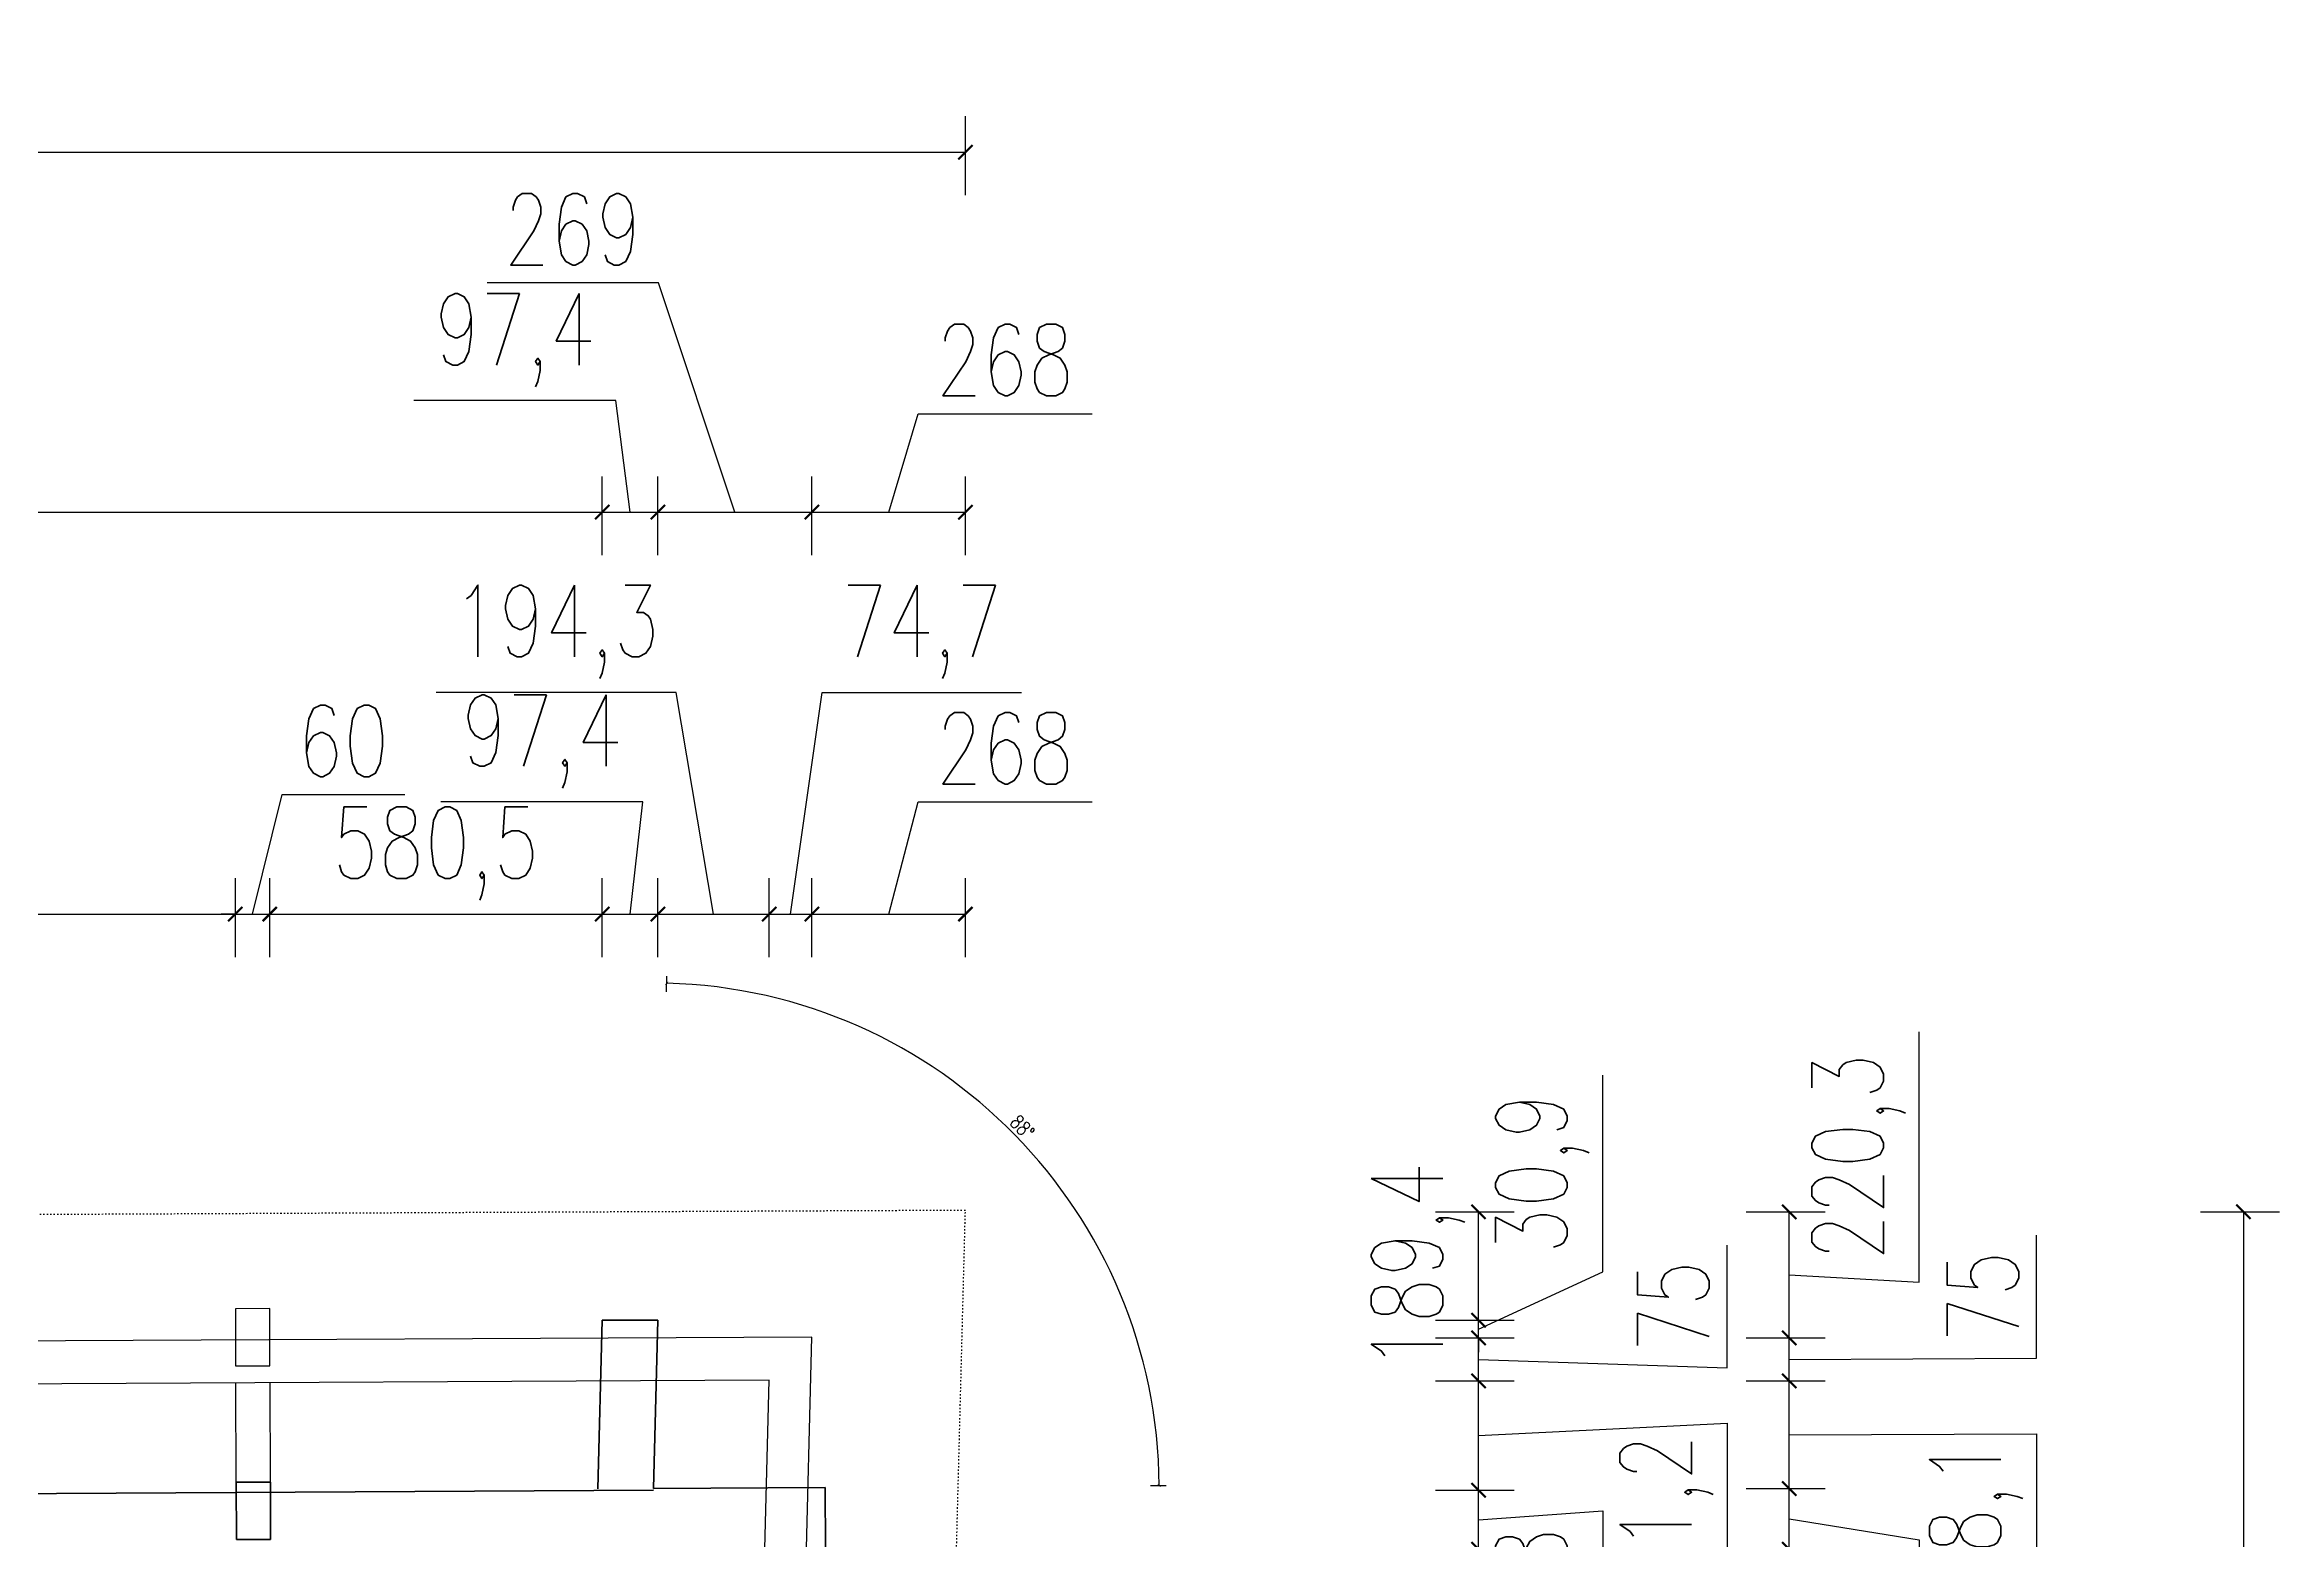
# Model space of a CAD drawing. Header units: millimetres. Extents: x -324080 to 120693, y -32448 to 53734.
# Drawn here: x -184555 to -180653, y 211 to 2823 of the extents above; entities that cross this region are included whole.
import ezdxf

# ---------------------------------------------------------------- set-up
doc = ezdxf.new("R2010")
doc.units = ezdxf.units.MM
doc.linetypes.add('ACAD_ISO03W100', pattern=[30, 12, -18])
for name, color, linetype, lineweight in [('przekrój', 6, 'Continuous', 50), ('wymiary', 253, 'Continuous', 5), ('ściany', 5, 'Continuous', 50)]:
    doc.layers.add(name, color=color, linetype=linetype, lineweight=lineweight)
doc.layers.add('przerywana', color=7, linetype='ACAD_ISO03W100')
doc.styles.add('Opisowy', font='simplex.shx', dxfattribs={"width": 0.75, "height": 2.5})
doc.dimstyles.new('Opisowy', dxfattribs={"dimscale": 0, "dimtxt": 2.5, "dimasz": 0.5, "dimexe": 1.25, "dimexo": 0.625, "dimtad": 1, "dimdec": 1, "dimtxsty": 'Opisowy', "dimblk": 'ARCHTICK', "dimcen": 1, "dimadec": 0, "dimazin": 0, "dimtfac": 1, "dimtdec": 1, "dimtmove": 0, "dimatfit": 3, "dimfxl": 1.5, "dimfxlon": 1, "dimarcsym": 0})

# ---------------------------------------------------------------- blocks, each defined once
blk = doc.blocks.new('_ArchTick')
at = {"color": 0, "linetype": 'ByBlock', "const_width": 0.15}
blk.add_lwpolyline([(-0.5, -0.5), (0.5, 0.5)], dxfattribs=at)
blk = doc.blocks.new('*D1112')
at = {"layer": 'Defpoints', "color": 0, "transparency": 16777216}
for p in [(-182725.2, 739.4), (-183484.3, 595.5), (-183491.9, 301.5), (-183491.9, 301.5), (-183192.1, 303.3)]:
    blk.add_point(p, dxfattribs=at)
at = {"layer": 'wymiary', "color": 0, "lineweight": -2, "transparency": 16777216}
for p, q in [((-183469.3, 1169.2), (-183468.6, 1196.7)), ((-182624, 306.6), (-182596.5, 306.8))]:
    blk.add_line(p, q, dxfattribs=at)
blk.add_arc((-183491.9, 301.5), 883, 0.3359, 88.5089, dxfattribs=at)
at = {"layer": 'wymiary', "color": 0, "lineweight": -2, "transparency": 16777216, "xscale": 5, "yscale": 5, "zscale": 5}
for p, rotation in [((-183469, 1184.2), 178.5089385643612), ((-182609, 306.7), 270.3358772633446)]:
    blk.add_blockref('_ArchTick', p, dxfattribs=dict(at, rotation=rotation))
at = {"layer": 'wymiary', "color": 0, "transparency": 16777216, "insert": (-182847.9, 932.7), "char_height": 25, "attachment_point": 5, "rotation": 314.4224, "style": 'Opisowy'}
blk.add_mtext('88°', dxfattribs=at)
blk = doc.blocks.new('*D1681')
at = {"layer": 'Defpoints', "color": 0, "transparency": 16777216}
for p in [(-183492, 298.4), (-182051.2, 298.4), (-183494.7, 195.6)]:
    blk.add_point(p, dxfattribs=at)
at = {"layer": 'wymiary', "color": 0, "lineweight": -2, "transparency": 16777216}
for p, q in [((-182126.2, 298.4), (-181988.7, 298.4)), ((-182051.2, 195.6), (-182051.2, 298.4)), ((-182051.2, 247), (-181834.1, 262.4)), ((-181834.1, 262.4), (-181834.1, -157.2)), ((-182126.2, 195.6), (-181988.7, 195.6))]:
    blk.add_line(p, q, dxfattribs=at)
at = {"layer": 'wymiary', "color": 0, "lineweight": -2, "transparency": 16777216, "xscale": 25, "yscale": 25, "zscale": 25}
for p, rotation in [((-182051.2, 298.4), 90), ((-182051.2, 195.6), 270)]:
    blk.add_blockref('_ArchTick', p, dxfattribs=dict(at, rotation=rotation))
at = {"layer": 'wymiary', "color": 0, "transparency": 16777216, "insert": (-181939.8, 52.6), "char_height": 125, "attachment_point": 5, "rotation": 90, "style": 'Opisowy'}
blk.add_mtext('102,8', dxfattribs=at)
blk = doc.blocks.new('*D1682')
at = {"layer": 'Defpoints', "color": 0, "transparency": 16777216}
for p in [(-183487, 489.6), (-182051.2, 489.6), (-183492, 298.4)]:
    blk.add_point(p, dxfattribs=at)
at = {"layer": 'wymiary', "color": 0, "lineweight": -2, "transparency": 16777216}
for p, q in [((-182126.2, 489.6), (-181988.7, 489.6)), ((-182051.2, 298.4), (-182051.2, 489.6)), ((-182051.2, 394), (-181617, 415.5)), ((-181617, 415.5), (-181617, 13.7)), ((-182126.2, 298.4), (-181988.7, 298.4))]:
    blk.add_line(p, q, dxfattribs=at)
at = {"layer": 'wymiary', "color": 0, "lineweight": -2, "transparency": 16777216, "xscale": 25, "yscale": 25, "zscale": 25}
for p, rotation in [((-182051.2, 489.6), 90), ((-182051.2, 298.4), 270)]:
    blk.add_blockref('_ArchTick', p, dxfattribs=dict(at, rotation=rotation))
at = {"layer": 'wymiary', "color": 0, "transparency": 16777216, "insert": (-181722.7, 214.6), "char_height": 125, "attachment_point": 5, "rotation": 90, "style": 'Opisowy'}
blk.add_mtext('191,2', dxfattribs=at)
blk = doc.blocks.new('*D1683')
at = {"layer": 'Defpoints', "color": 0, "transparency": 16777216}
for p in [(-183485.1, 564.6), (-182051.2, 564.6), (-183487, 489.6)]:
    blk.add_point(p, dxfattribs=at)
at = {"layer": 'wymiary', "color": 0, "lineweight": -2, "transparency": 16777216}
for p, q in [((-181617, 512.5), (-181617, 726.8)), ((-182126.2, 564.6), (-181988.7, 564.6)), ((-182051.2, 489.6), (-182051.2, 564.6)), ((-182051.2, 527.1), (-181617, 512.5)), ((-182126.2, 489.6), (-181988.7, 489.6))]:
    blk.add_line(p, q, dxfattribs=at)
at = {"layer": 'wymiary', "color": 0, "lineweight": -2, "transparency": 16777216, "xscale": 25, "yscale": 25, "zscale": 25}
for p, rotation in [((-182051.2, 564.6), 90), ((-182051.2, 489.6), 270)]:
    blk.add_blockref('_ArchTick', p, dxfattribs=dict(at, rotation=rotation))
at = {"layer": 'wymiary', "color": 0, "transparency": 16777216, "insert": (-181710.8, 619.6), "char_height": 125, "attachment_point": 5, "rotation": 90, "style": 'Opisowy'}
blk.add_mtext('75', dxfattribs=at)
blk = doc.blocks.new('*D1684')
at = {"layer": 'Defpoints', "color": 0, "transparency": 16777216}
for p in [(-183484.3, 595.5), (-182051.2, 595.5), (-183485.1, 564.6)]:
    blk.add_point(p, dxfattribs=at)
at = {"layer": 'wymiary', "color": 0, "lineweight": -2, "transparency": 16777216}
for p, q in [((-181834.1, 679.9), (-181834.1, 1023.6)), ((-182051.2, 580.1), (-181834.1, 679.9)), ((-182126.2, 595.5), (-181988.7, 595.5)), ((-182051.2, 595.5), (-182051.2, 620.5)), ((-182051.2, 564.6), (-182051.2, 595.5)), ((-182051.2, 564.6), (-182051.2, 595.5)), ((-182126.2, 564.6), (-181988.7, 564.6)), ((-182051.2, 564.6), (-182051.2, 539.6))]:
    blk.add_line(p, q, dxfattribs=at)
at = {"layer": 'wymiary', "color": 0, "lineweight": -2, "transparency": 16777216, "xscale": 25, "yscale": 25, "zscale": 25}
for p, rotation in [((-182051.2, 595.5), 270), ((-182051.2, 564.6), 90)]:
    blk.add_blockref('_ArchTick', p, dxfattribs=dict(at, rotation=rotation))
at = {"layer": 'wymiary', "color": 0, "transparency": 16777216, "insert": (-181939.8, 851.7), "char_height": 125, "attachment_point": 5, "rotation": 90, "style": 'Opisowy'}
blk.add_mtext('30,9', dxfattribs=at)
blk = doc.blocks.new('*D1685')
at = {"layer": 'Defpoints', "color": 0, "transparency": 16777216}
for p in [(-183484.3, 784.9), (-182051.2, 784.9), (-183484.3, 595.5)]:
    blk.add_point(p, dxfattribs=at)
at = {"layer": 'wymiary', "color": 0, "lineweight": -2, "transparency": 16777216}
for p, q in [((-182126.2, 784.9), (-181988.7, 784.9)), ((-182051.2, 595.5), (-182051.2, 784.9)), ((-182126.2, 595.5), (-181988.7, 595.5))]:
    blk.add_line(p, q, dxfattribs=at)
at = {"layer": 'wymiary', "color": 0, "lineweight": -2, "transparency": 16777216, "xscale": 25, "yscale": 25, "zscale": 25}
for p, rotation in [((-182051.2, 784.9), 90), ((-182051.2, 595.5), 270)]:
    blk.add_blockref('_ArchTick', p, dxfattribs=dict(at, rotation=rotation))
at = {"layer": 'wymiary', "color": 0, "transparency": 16777216, "insert": (-182156.9, 690.2), "char_height": 125, "attachment_point": 5, "rotation": 90, "style": 'Opisowy'}
blk.add_mtext('189,4', dxfattribs=at)
blk = doc.blocks.new('*D1691')
at = {"layer": 'Defpoints', "color": 0, "transparency": 16777216}
for p in [(-183491.9, 301.5), (-181508.6, 301.5), (-183494.7, 195.6)]:
    blk.add_point(p, dxfattribs=at)
at = {"layer": 'wymiary', "color": 0, "lineweight": -2, "transparency": 16777216}
for p, q in [((-181583.6, 301.5), (-181446.1, 301.5)), ((-181508.6, 195.6), (-181508.6, 301.5)), ((-181508.6, 248.6), (-181281.6, 212)), ((-181583.6, 195.6), (-181446.1, 195.6)), ((-181281.6, 212), (-181281.6, -203.2))]:
    blk.add_line(p, q, dxfattribs=at)
at = {"layer": 'wymiary', "color": 0, "lineweight": -2, "transparency": 16777216, "xscale": 25, "yscale": 25, "zscale": 25}
for p, rotation in [((-181508.6, 301.5), 90), ((-181508.6, 195.6), 270)]:
    blk.add_blockref('_ArchTick', p, dxfattribs=dict(at, rotation=rotation))
at = {"layer": 'wymiary', "color": 0, "transparency": 16777216, "insert": (-181387.3, 4.4), "char_height": 125, "attachment_point": 5, "rotation": 90, "style": 'Opisowy'}
blk.add_mtext('105,9', dxfattribs=at)
blk = doc.blocks.new('*D1692')
at = {"layer": 'Defpoints', "color": 0, "transparency": 16777216}
for p in [(-183487, 489.6), (-181508.6, 489.6), (-183491.9, 301.5)]:
    blk.add_point(p, dxfattribs=at)
at = {"layer": 'wymiary', "color": 0, "lineweight": -2, "transparency": 16777216}
for p, q in [((-181583.6, 489.6), (-181446.1, 489.6)), ((-181508.6, 301.5), (-181508.6, 489.6)), ((-181508.6, 395.6), (-181076.6, 397.3)), ((-181076.6, 397.3), (-181076.6, 17.8)), ((-181583.6, 301.5), (-181446.1, 301.5))]:
    blk.add_line(p, q, dxfattribs=at)
at = {"layer": 'wymiary', "color": 0, "lineweight": -2, "transparency": 16777216, "xscale": 25, "yscale": 25, "zscale": 25}
for p, rotation in [((-181508.6, 489.6), 90), ((-181508.6, 301.5), 270)]:
    blk.add_blockref('_ArchTick', p, dxfattribs=dict(at, rotation=rotation))
at = {"layer": 'wymiary', "color": 0, "transparency": 16777216, "insert": (-181182.3, 207.5), "char_height": 125, "attachment_point": 5, "rotation": 90, "style": 'Opisowy'}
blk.add_mtext('188,1', dxfattribs=at)
blk = doc.blocks.new('*D1693')
at = {"layer": 'Defpoints', "color": 0, "transparency": 16777216}
for p in [(-183487, 564.6), (-181508.6, 564.6), (-183487, 489.6)]:
    blk.add_point(p, dxfattribs=at)
at = {"layer": 'wymiary', "color": 0, "lineweight": -2, "transparency": 16777216}
for p, q in [((-181076.6, 529.5), (-181076.6, 743.8)), ((-181583.6, 564.6), (-181446.1, 564.6)), ((-181508.6, 489.6), (-181508.6, 564.6)), ((-181508.6, 527.1), (-181076.6, 529.5)), ((-181583.6, 489.6), (-181446.1, 489.6))]:
    blk.add_line(p, q, dxfattribs=at)
at = {"layer": 'wymiary', "color": 0, "lineweight": -2, "transparency": 16777216, "xscale": 25, "yscale": 25, "zscale": 25}
for p, rotation in [((-181508.6, 564.6), 90), ((-181508.6, 489.6), 270)]:
    blk.add_blockref('_ArchTick', p, dxfattribs=dict(at, rotation=rotation))
at = {"layer": 'wymiary', "color": 0, "transparency": 16777216, "insert": (-181170.4, 636.7), "char_height": 125, "attachment_point": 5, "rotation": 90, "style": 'Opisowy'}
blk.add_mtext('75', dxfattribs=at)
blk = doc.blocks.new('*D1694')
at = {"layer": 'Defpoints', "color": 0, "transparency": 16777216}
for p in [(-183484.3, 784.9), (-181508.6, 784.9), (-183487, 564.6)]:
    blk.add_point(p, dxfattribs=at)
at = {"layer": 'wymiary', "color": 0, "lineweight": -2, "transparency": 16777216}
for p, q in [((-181281.6, 661.9), (-181281.6, 1099.4)), ((-181583.6, 784.9), (-181446.1, 784.9)), ((-181508.6, 564.6), (-181508.6, 784.9)), ((-181508.6, 674.8), (-181281.6, 661.9)), ((-181583.6, 564.6), (-181446.1, 564.6))]:
    blk.add_line(p, q, dxfattribs=at)
at = {"layer": 'wymiary', "color": 0, "lineweight": -2, "transparency": 16777216, "xscale": 25, "yscale": 25, "zscale": 25}
for p, rotation in [((-181508.6, 784.9), 90), ((-181508.6, 564.6), 270)]:
    blk.add_blockref('_ArchTick', p, dxfattribs=dict(at, rotation=rotation))
at = {"layer": 'wymiary', "color": 0, "transparency": 16777216, "insert": (-181387.3, 880.7), "char_height": 125, "attachment_point": 5, "rotation": 90, "style": 'Opisowy'}
blk.add_mtext('220,3', dxfattribs=at)
blk = doc.blocks.new('*D1695')
at = {"layer": 'Defpoints', "color": 0, "transparency": 16777216}
for p in [(-183479.3, 785), (-183488.3, -4891.3), (-180715.2, -4891.3)]:
    blk.add_point(p, dxfattribs=at)
at = {"layer": 'wymiary', "color": 0, "lineweight": -2, "transparency": 16777216}
for p, q in [((-180790.2, 785), (-180652.7, 785)), ((-180715.2, 785), (-180715.2, -4891.3)), ((-180790.2, -4891.3), (-180652.7, -4891.3))]:
    blk.add_line(p, q, dxfattribs=at)
at = {"layer": 'wymiary', "color": 0, "lineweight": -2, "transparency": 16777216, "xscale": 25, "yscale": 25, "zscale": 25}
for p, rotation in [((-180715.2, 785), 90), ((-180715.2, -4891.3), 270)]:
    blk.add_blockref('_ArchTick', p, dxfattribs=dict(at, rotation=rotation))
at = {"layer": 'wymiary', "color": 0, "transparency": 16777216, "insert": (-180820.9, -2053.2), "char_height": 125, "attachment_point": 5, "rotation": 90, "style": 'Opisowy'}
blk.add_mtext('5676,3', dxfattribs=at)
blk = doc.blocks.new('*D1717')
at = {"layer": 'Defpoints', "color": 0, "transparency": 16777216}
for p in [(-184222.2, 1304.9), (-185162.1, 610.8), (-184222.2, 615.6)]:
    blk.add_point(p, dxfattribs=at)
at = {"layer": 'wymiary', "color": 0, "lineweight": -2, "transparency": 16777216}
for p, q in [((-185162.1, 1229.9), (-185162.1, 1367.4)), ((-184222.2, 1229.9), (-184222.2, 1367.4)), ((-185162.1, 1304.9), (-184222.2, 1304.9))]:
    blk.add_line(p, q, dxfattribs=at)
at = {"layer": 'wymiary', "color": 0, "lineweight": -2, "transparency": 16777216, "xscale": 25, "yscale": 25, "zscale": 25, "rotation": 180}
blk.add_blockref('_ArchTick', (-185162.1, 1304.9), dxfattribs=at)
at = {"layer": 'wymiary', "color": 0, "lineweight": -2, "transparency": 16777216, "xscale": 25, "yscale": 25, "zscale": 25}
blk.add_blockref('_ArchTick', (-184222.2, 1304.9), dxfattribs=at)
at = {"layer": 'wymiary', "color": 0, "transparency": 16777216, "insert": (-184692.2, 1398.6), "char_height": 125, "attachment_point": 5, "style": 'Opisowy'}
blk.add_mtext('940', dxfattribs=at)
blk = doc.blocks.new('*D1718')
at = {"layer": 'Defpoints', "color": 0, "transparency": 16777216}
for p in [(-184162.2, 1304.9), (-184222.2, 615.6), (-184162.2, 615.9)]:
    blk.add_point(p, dxfattribs=at)
at = {"layer": 'wymiary', "color": 0, "lineweight": -2, "transparency": 16777216}
for p, q in [((-184192.2, 1304.9), (-184140.6, 1513.7)), ((-184140.6, 1513.7), (-183926.3, 1513.7)), ((-184222.2, 1229.9), (-184222.2, 1367.4)), ((-184162.2, 1229.9), (-184162.2, 1367.4)), ((-184222.2, 1304.9), (-184247.2, 1304.9)), ((-184222.2, 1304.9), (-184162.2, 1304.9)), ((-184222.2, 1304.9), (-184162.2, 1304.9)), ((-184162.2, 1304.9), (-184137.2, 1304.9))]:
    blk.add_line(p, q, dxfattribs=at)
at = {"layer": 'wymiary', "color": 0, "lineweight": -2, "transparency": 16777216, "xscale": 25, "yscale": 25, "zscale": 25}
blk.add_blockref('_ArchTick', (-184222.2, 1304.9), dxfattribs=at)
at = {"layer": 'wymiary', "color": 0, "lineweight": -2, "transparency": 16777216, "xscale": 25, "yscale": 25, "zscale": 25, "rotation": 180}
blk.add_blockref('_ArchTick', (-184162.2, 1304.9), dxfattribs=at)
at = {"layer": 'wymiary', "color": 0, "transparency": 16777216, "insert": (-184033.5, 1607.4), "char_height": 125, "attachment_point": 5, "style": 'Opisowy'}
blk.add_mtext('60', dxfattribs=at)
blk = doc.blocks.new('*D1719')
at = {"layer": 'Defpoints', "color": 0, "transparency": 16777216}
for p in [(-183581.6, 1304.9), (-184162.2, 615.9), (-183581.6, 595.5)]:
    blk.add_point(p, dxfattribs=at)
at = {"layer": 'wymiary', "color": 0, "lineweight": -2, "transparency": 16777216}
for p, q in [((-184162.2, 1229.9), (-184162.2, 1367.4)), ((-183581.6, 1229.9), (-183581.6, 1367.4)), ((-184162.2, 1304.9), (-183581.6, 1304.9))]:
    blk.add_line(p, q, dxfattribs=at)
at = {"layer": 'wymiary', "color": 0, "lineweight": -2, "transparency": 16777216, "xscale": 25, "yscale": 25, "zscale": 25, "rotation": 180}
blk.add_blockref('_ArchTick', (-184162.2, 1304.9), dxfattribs=at)
at = {"layer": 'wymiary', "color": 0, "lineweight": -2, "transparency": 16777216, "xscale": 25, "yscale": 25, "zscale": 25}
blk.add_blockref('_ArchTick', (-183581.6, 1304.9), dxfattribs=at)
at = {"layer": 'wymiary', "color": 0, "transparency": 16777216, "insert": (-183871.9, 1410.5), "char_height": 125, "attachment_point": 5, "style": 'Opisowy'}
blk.add_mtext('580,5', dxfattribs=at)
blk = doc.blocks.new('*D1720')
at = {"layer": 'Defpoints', "color": 0, "transparency": 16777216}
for p in [(-183484.3, 1304.9), (-183581.6, 595.5), (-183484.3, 595.5)]:
    blk.add_point(p, dxfattribs=at)
at = {"layer": 'wymiary', "color": 0, "lineweight": -2, "transparency": 16777216}
for p, q in [((-183510.7, 1500.9), (-183863.3, 1500.9)), ((-183533, 1304.9), (-183510.7, 1500.9)), ((-183581.6, 1229.9), (-183581.6, 1367.4)), ((-183484.3, 1229.9), (-183484.3, 1367.4)), ((-183581.6, 1304.9), (-183484.3, 1304.9))]:
    blk.add_line(p, q, dxfattribs=at)
at = {"layer": 'wymiary', "color": 0, "lineweight": -2, "transparency": 16777216, "xscale": 25, "yscale": 25, "zscale": 25, "rotation": 180}
blk.add_blockref('_ArchTick', (-183581.6, 1304.9), dxfattribs=at)
at = {"layer": 'wymiary', "color": 0, "lineweight": -2, "transparency": 16777216, "xscale": 25, "yscale": 25, "zscale": 25}
blk.add_blockref('_ArchTick', (-183484.3, 1304.9), dxfattribs=at)
at = {"layer": 'wymiary', "color": 0, "transparency": 16777216, "insert": (-183687, 1606.5), "char_height": 125, "attachment_point": 5, "style": 'Opisowy'}
blk.add_mtext('97,4', dxfattribs=at)
blk = doc.blocks.new('*D1721')
at = {"layer": 'Defpoints', "color": 0, "transparency": 16777216}
for p in [(-183290, 1304.9), (-183484.3, 595.5), (-183290, 490.6)]:
    blk.add_point(p, dxfattribs=at)
at = {"layer": 'wymiary', "color": 0, "lineweight": -2, "transparency": 16777216}
for p, q in [((-183452.2, 1692.2), (-183871.8, 1692.2)), ((-183387.1, 1304.9), (-183452.2, 1692.2)), ((-183484.3, 1229.9), (-183484.3, 1367.4)), ((-183290, 1229.9), (-183290, 1367.4)), ((-183484.3, 1304.9), (-183290, 1304.9))]:
    blk.add_line(p, q, dxfattribs=at)
at = {"layer": 'wymiary', "color": 0, "lineweight": -2, "transparency": 16777216, "xscale": 25, "yscale": 25, "zscale": 25, "rotation": 180}
blk.add_blockref('_ArchTick', (-183484.3, 1304.9), dxfattribs=at)
at = {"layer": 'wymiary', "color": 0, "lineweight": -2, "transparency": 16777216, "xscale": 25, "yscale": 25, "zscale": 25}
blk.add_blockref('_ArchTick', (-183290, 1304.9), dxfattribs=at)
at = {"layer": 'wymiary', "color": 0, "transparency": 16777216, "insert": (-183662, 1797.9), "char_height": 125, "attachment_point": 5, "style": 'Opisowy'}
blk.add_mtext('194,3', dxfattribs=at)
blk = doc.blocks.new('*D1722')
at = {"layer": 'Defpoints', "color": 0, "transparency": 16777216}
for p in [(-183215.3, 1304.9), (-183215.3, 566), (-183290, 490.6)]:
    blk.add_point(p, dxfattribs=at)
at = {"layer": 'wymiary', "color": 0, "lineweight": -2, "transparency": 16777216}
for p, q in [((-183252.6, 1304.9), (-183197.5, 1692.2)), ((-183197.5, 1692.2), (-182849.3, 1692.2)), ((-183290, 1229.9), (-183290, 1367.4)), ((-183215.3, 1229.9), (-183215.3, 1367.4)), ((-183290, 1304.9), (-183215.3, 1304.9))]:
    blk.add_line(p, q, dxfattribs=at)
at = {"layer": 'wymiary', "color": 0, "lineweight": -2, "transparency": 16777216, "xscale": 25, "yscale": 25, "zscale": 25, "rotation": 180}
blk.add_blockref('_ArchTick', (-183290, 1304.9), dxfattribs=at)
at = {"layer": 'wymiary', "color": 0, "lineweight": -2, "transparency": 16777216, "xscale": 25, "yscale": 25, "zscale": 25}
blk.add_blockref('_ArchTick', (-183215.3, 1304.9), dxfattribs=at)
at = {"layer": 'wymiary', "color": 0, "transparency": 16777216, "insert": (-183023.4, 1797.9), "char_height": 125, "attachment_point": 5, "style": 'Opisowy'}
blk.add_mtext('74,7', dxfattribs=at)
blk = doc.blocks.new('*D1723')
at = {"layer": 'Defpoints', "color": 0, "transparency": 16777216}
for p in [(-182947.3, 1304.9), (-182947.3, 787.4), (-183215.3, 566)]:
    blk.add_point(p, dxfattribs=at)
at = {"layer": 'wymiary', "color": 0, "lineweight": -2, "transparency": 16777216}
for p, q in [((-183081.3, 1304.9), (-183029.8, 1500.9)), ((-183029.8, 1500.9), (-182726.2, 1500.9)), ((-183215.3, 1229.9), (-183215.3, 1367.4)), ((-182947.3, 1229.9), (-182947.3, 1367.4)), ((-183215.3, 1304.9), (-182947.3, 1304.9))]:
    blk.add_line(p, q, dxfattribs=at)
at = {"layer": 'wymiary', "color": 0, "lineweight": -2, "transparency": 16777216, "xscale": 25, "yscale": 25, "zscale": 25, "rotation": 180}
blk.add_blockref('_ArchTick', (-183215.3, 1304.9), dxfattribs=at)
at = {"layer": 'wymiary', "color": 0, "lineweight": -2, "transparency": 16777216, "xscale": 25, "yscale": 25, "zscale": 25}
blk.add_blockref('_ArchTick', (-182947.3, 1304.9), dxfattribs=at)
at = {"layer": 'wymiary', "color": 0, "transparency": 16777216, "insert": (-182878, 1594.6), "char_height": 125, "attachment_point": 5, "style": 'Opisowy'}
blk.add_mtext('268', dxfattribs=at)
blk = doc.blocks.new('*D1727')
at = {"layer": 'Defpoints', "color": 0, "transparency": 16777216}
for p in [(-183581.6, 2007), (-183581.6, 780.2), (-192956.1, 730.7)]:
    blk.add_point(p, dxfattribs=at)
at = {"layer": 'wymiary', "color": 0, "lineweight": -2, "transparency": 16777216}
for p, q in [((-192956.1, 1932), (-192956.1, 2069.5)), ((-183581.6, 1932), (-183581.6, 2069.5)), ((-192956.1, 2007), (-183581.6, 2007))]:
    blk.add_line(p, q, dxfattribs=at)
at = {"layer": 'wymiary', "color": 0, "lineweight": -2, "transparency": 16777216, "xscale": 25, "yscale": 25, "zscale": 25, "rotation": 180}
blk.add_blockref('_ArchTick', (-192956.1, 2007), dxfattribs=at)
at = {"layer": 'wymiary', "color": 0, "lineweight": -2, "transparency": 16777216, "xscale": 25, "yscale": 25, "zscale": 25}
blk.add_blockref('_ArchTick', (-183581.6, 2007), dxfattribs=at)
at = {"layer": 'wymiary', "color": 0, "transparency": 16777216, "insert": (-188268.8, 2112.7), "char_height": 125, "attachment_point": 5, "style": 'Opisowy'}
blk.add_mtext('9374,4', dxfattribs=at)
blk = doc.blocks.new('*D1728')
at = {"layer": 'Defpoints', "color": 0, "transparency": 16777216}
for p in [(-183484.3, 2007), (-183581.6, 780.2), (-183484.3, 780.2)]:
    blk.add_point(p, dxfattribs=at)
at = {"layer": 'wymiary', "color": 0, "lineweight": -2, "transparency": 16777216}
for p, q in [((-183557.7, 2201.7), (-183910.4, 2201.7)), ((-183533, 2007), (-183557.7, 2201.7)), ((-183581.6, 1932), (-183581.6, 2069.5)), ((-183484.3, 1932), (-183484.3, 2069.5)), ((-183581.6, 2007), (-183484.3, 2007))]:
    blk.add_line(p, q, dxfattribs=at)
at = {"layer": 'wymiary', "color": 0, "lineweight": -2, "transparency": 16777216, "xscale": 25, "yscale": 25, "zscale": 25, "rotation": 180}
blk.add_blockref('_ArchTick', (-183581.6, 2007), dxfattribs=at)
at = {"layer": 'wymiary', "color": 0, "lineweight": -2, "transparency": 16777216, "xscale": 25, "yscale": 25, "zscale": 25}
blk.add_blockref('_ArchTick', (-183484.3, 2007), dxfattribs=at)
at = {"layer": 'wymiary', "color": 0, "transparency": 16777216, "insert": (-183734.1, 2307.4), "char_height": 125, "attachment_point": 5, "style": 'Opisowy'}
blk.add_mtext('97,4', dxfattribs=at)
blk = doc.blocks.new('*D1729')
at = {"layer": 'Defpoints', "color": 0, "transparency": 16777216}
for p in [(-183215.3, 2007), (-183484.3, 780.2), (-183215.3, 750.7)]:
    blk.add_point(p, dxfattribs=at)
at = {"layer": 'wymiary', "color": 0, "lineweight": -2, "transparency": 16777216}
for p, q in [((-183483.3, 2407.4), (-183782.4, 2407.4)), ((-183349.8, 2007), (-183483.3, 2407.4)), ((-183484.3, 1932), (-183484.3, 2069.5)), ((-183215.3, 1932), (-183215.3, 2069.5)), ((-183484.3, 2007), (-183215.3, 2007))]:
    blk.add_line(p, q, dxfattribs=at)
at = {"layer": 'wymiary', "color": 0, "lineweight": -2, "transparency": 16777216, "xscale": 25, "yscale": 25, "zscale": 25, "rotation": 180}
blk.add_blockref('_ArchTick', (-183484.3, 2007), dxfattribs=at)
at = {"layer": 'wymiary', "color": 0, "lineweight": -2, "transparency": 16777216, "xscale": 25, "yscale": 25, "zscale": 25}
blk.add_blockref('_ArchTick', (-183215.3, 2007), dxfattribs=at)
at = {"layer": 'wymiary', "color": 0, "transparency": 16777216, "insert": (-183632.8, 2501.1), "char_height": 125, "attachment_point": 5, "style": 'Opisowy'}
blk.add_mtext('269', dxfattribs=at)
blk = doc.blocks.new('*D1730')
at = {"layer": 'Defpoints', "color": 0, "transparency": 16777216}
for p in [(-182947.3, 2007), (-182947.3, 972.1), (-183215.3, 750.7)]:
    blk.add_point(p, dxfattribs=at)
at = {"layer": 'wymiary', "color": 0, "lineweight": -2, "transparency": 16777216}
for p, q in [((-183081.3, 2007), (-183029.8, 2178.9)), ((-183029.8, 2178.9), (-182726.2, 2178.9)), ((-183215.3, 1932), (-183215.3, 2069.5)), ((-182947.3, 1932), (-182947.3, 2069.5)), ((-183215.3, 2007), (-182947.3, 2007))]:
    blk.add_line(p, q, dxfattribs=at)
at = {"layer": 'wymiary', "color": 0, "lineweight": -2, "transparency": 16777216, "xscale": 25, "yscale": 25, "zscale": 25, "rotation": 180}
blk.add_blockref('_ArchTick', (-183215.3, 2007), dxfattribs=at)
at = {"layer": 'wymiary', "color": 0, "lineweight": -2, "transparency": 16777216, "xscale": 25, "yscale": 25, "zscale": 25}
blk.add_blockref('_ArchTick', (-182947.3, 2007), dxfattribs=at)
at = {"layer": 'wymiary', "color": 0, "transparency": 16777216, "insert": (-182878, 2272.7), "char_height": 125, "attachment_point": 5, "style": 'Opisowy'}
blk.add_mtext('268', dxfattribs=at)
blk = doc.blocks.new('*D1731')
at = {"layer": 'Defpoints', "color": 0, "transparency": 16777216}
for p in [(-182947.3, 2635.8), (-182947.3, 1392.9), (-193584.2, 1343.9)]:
    blk.add_point(p, dxfattribs=at)
at = {"layer": 'wymiary', "color": 0, "lineweight": -2, "transparency": 16777216}
for p, q in [((-193584.2, 2560.8), (-193584.2, 2698.3)), ((-182947.3, 2560.8), (-182947.3, 2698.3)), ((-193584.2, 2635.8), (-182947.3, 2635.8))]:
    blk.add_line(p, q, dxfattribs=at)
at = {"layer": 'wymiary', "color": 0, "lineweight": -2, "transparency": 16777216, "xscale": 25, "yscale": 25, "zscale": 25, "rotation": 180}
blk.add_blockref('_ArchTick', (-193584.2, 2635.8), dxfattribs=at)
at = {"layer": 'wymiary', "color": 0, "lineweight": -2, "transparency": 16777216, "xscale": 25, "yscale": 25, "zscale": 25}
blk.add_blockref('_ArchTick', (-182947.3, 2635.8), dxfattribs=at)
at = {"layer": 'wymiary', "color": 0, "transparency": 16777216, "insert": (-188265.8, 2741.4), "char_height": 125, "attachment_point": 5, "style": 'Opisowy'}
blk.add_mtext('10636,9', dxfattribs=at)

msp = doc.modelspace()

# ---------------------------------------------------------------- linework, layer by layer
at = {"lineweight": 25}
for p, q in [((-183215.32, 565.98), (-193330.91, 515.03)), ((-183348.79, -4668.84), (-183215.32, 565.98)), ((-183289.97, 490.64), (-193256.73, 440.43)), ((-183421.53, -4593.87), (-183289.97, 490.64))]:
    msp.add_line(p, q, dxfattribs=at)
at = {"lineweight": 40}
for p, q in [((-184220.65, 312.42), (-184160.65, 312.72)), ((-184220.15, 212.72), (-184220.57, 312.42)), ((-184160.65, 312.72), (-184160.65, 212.72)), ((-184160.65, 212.72), (-184220.15, 212.72))]:
    msp.add_line(p, q, dxfattribs=at)
at = {"layer": 'przekrój', "lineweight": 30}
for p, q in [((-184162.16, 615.88), (-184222.18, 615.59)), ((-184222.18, 615.59), (-184222.18, 515.59)), ((-184162.16, 515.59), (-184162.16, 615.88)), ((-184222.18, 515.59), (-184161.8, 515.59))]:
    msp.add_line(p, q, dxfattribs=at)
at = {"layer": 'przerywana', "ltscale": 0.2}
for p, q in [((-182947.31, 787.41), (-193584.21, 738.38)), ((-183095.84, -4891.93), (-182947.31, 787.41))]:
    msp.add_line(p, q, dxfattribs=at)
at = {"layer": 'wymiary', "lineweight": 25}
for p, q in [((-184220.65, 312.42), (-184221.53, 485.95)), ((-184160.65, 312.72), (-184161.53, 486.25))]:
    msp.add_line(p, q, dxfattribs=at)
at = {"layer": 'ściany', "lineweight": 40}
for p, q in [((-183589.34, 300.98), (-183581.63, 595.54)), ((-183491.93, 301.55), (-183484.28, 595.54)), ((-183492.01, 298.44), (-193061.8, 247.21)), ((-183192.11, 303.31), (-183491.93, 301.55))]:
    msp.add_line(p, q, dxfattribs=at)
at = {"layer": 'ściany'}
for p, q in [((-183581.63, 595.54), (-183484.28, 595.54)), ((-183192.11, 303.31), (-183191.56, 197.21))]:
    msp.add_line(p, q, dxfattribs=at)

# ---------------------------------------------------------------- dimensions: what is measured, and where the dimension line sits
at = {"layer": 'wymiary'}
for base, p1, p2, picture, middle in [((-182947.31, 2635.76), (-193584.21, 1343.87), (-182947.31, 1392.89), '*D1731', (-188265.76, 2741.42)), ((-182947.31, 2007.05), (-183215.32, 750.69), (-182947.31, 972.11), '*D1730', (-182998.5, 2272.67)), ((-183581.63, 2007.05), (-192956.07, 730.66), (-183581.63, 780.24), '*D1727', (-188268.85, 2112.7)), ((-183581.63, 1304.87), (-184162.16, 615.88), (-183581.63, 595.54), '*D1719', (-183871.89, 1410.53)), ((-184222.18, 1304.87), (-185162.14, 610.85), (-184222.18, 615.59), '*D1717', (-184692.16, 1398.62))]:
    dim = msp.add_linear_dim(base=base, p1=p1, p2=p2, dimstyle='Opisowy', dxfattribs=at)
    dim.commit()
    dim.dimension.update_dxf_attribs({"geometry": picture, "text_midpoint": middle})
for base, p1, p2, picture, middle in [((-183215.32, 2007.05), (-183484.28, 780.24), (-183215.32, 750.69), '*D1729', (-183514.54, 2407.39)), ((-183484.2793, 2007.04797), (-183581.62931, 780.24407), (-183484.2793, 780.24407), '*D1728', (-183588.97278, 2201.7425)), ((-183289.97, 1304.87), (-183484.28, 595.54), (-183289.97, 490.64), '*D1721', (-183483.43, 1692.24)), ((-183215.3179, 1304.8709), (-183289.9726, 490.6417), (-183215.3179, 565.9848), '*D1722', (-183166.2613, 1692.2396)), ((-184162.16, 1304.87), (-184222.18, 615.59), (-184162.16, 615.88), '*D1718', (-184109.36, 1513.67)), ((-183484.2793, 1304.87087), (-183581.62931, 595.54192), (-183484.2793, 595.54192), '*D1720', (-183541.91638, 1500.88471)), ((-182947.31, 1304.87), (-183215.32, 565.98), (-182947.31, 787.41), '*D1723', (-182998.5, 1500.88))]:
    dim = msp.add_linear_dim(base=base, p1=p1, p2=p2, dimstyle='Opisowy', dxfattribs=at)
    dim.commit()
    dim.dimension.update_dxf_attribs({"geometry": picture, "text_midpoint": middle, "dimtype": 160})
dim = msp.add_angular_dim_2l(base=(-182725.18, 739.37), line1=((-183491.93, 301.55), (-183484.28, 595.54)), line2=((-183192.11, 303.31), (-183491.93, 301.55)), dimstyle='Opisowy', override={"dimscale": 0}, dxfattribs=at)
dim.commit()
dim.dimension.update_dxf_attribs({"geometry": '*D1112', "text_midpoint": (-182847.94, 932.69)})
for base, p1, p2, picture, middle in [((-181508.57, 784.93), (-183487.04, 564.62), (-183484.28, 784.93), '*D1694', (-181281.64, 693.19)), ((-182051.21, 595.54), (-183485.08, 564.63), (-183484.28, 595.54), '*D1684', (-181834.11, 711.11)), ((-182051.21, 784.93), (-183484.28, 595.54), (-183484.28, 784.93), '*D1685', (-182051.21, 690.24)), ((-181508.57, 564.62), (-183487.04, 489.65), (-183487.04, 564.62), '*D1693', (-181076.62, 560.77)), ((-182051.21, 564.63), (-183487.04, 489.65), (-183485.08, 564.63), '*D1683', (-181617.02, 543.73)), ((-182051.21, 489.65), (-183492.01, 298.44), (-183487.04, 489.65), '*D1682', (-181617.02, 384.23)), ((-181508.57, 489.65), (-183491.93, 301.55), (-183487.04, 489.65), '*D1692', (-181076.62, 366.01)), ((-181508.57, 301.55), (-183494.69, 195.62), (-183491.93, 301.55), '*D1691', (-181281.64, 180.78)), ((-182051.21, 298.44), (-183494.69, 195.62), (-183492.01, 298.44), '*D1681', (-181834.11, 231.18))]:
    dim = msp.add_linear_dim(base=base, p1=p1, p2=p2, angle=90, dimstyle='Opisowy', dxfattribs=at)
    dim.commit()
    dim.dimension.update_dxf_attribs({"geometry": picture, "text_midpoint": middle, "dimtype": 160})
dim = msp.add_linear_dim(base=(-180715.24, -4891.32), p1=(-183479.35, 784.96), p2=(-183488.26, -4891.32), angle=90, dimstyle='Opisowy', dxfattribs=at)
dim.commit()
dim.dimension.update_dxf_attribs({"geometry": '*D1695', "text_midpoint": (-180820.9, -2053.18)})

doc.saveas('drawing.dxf')
